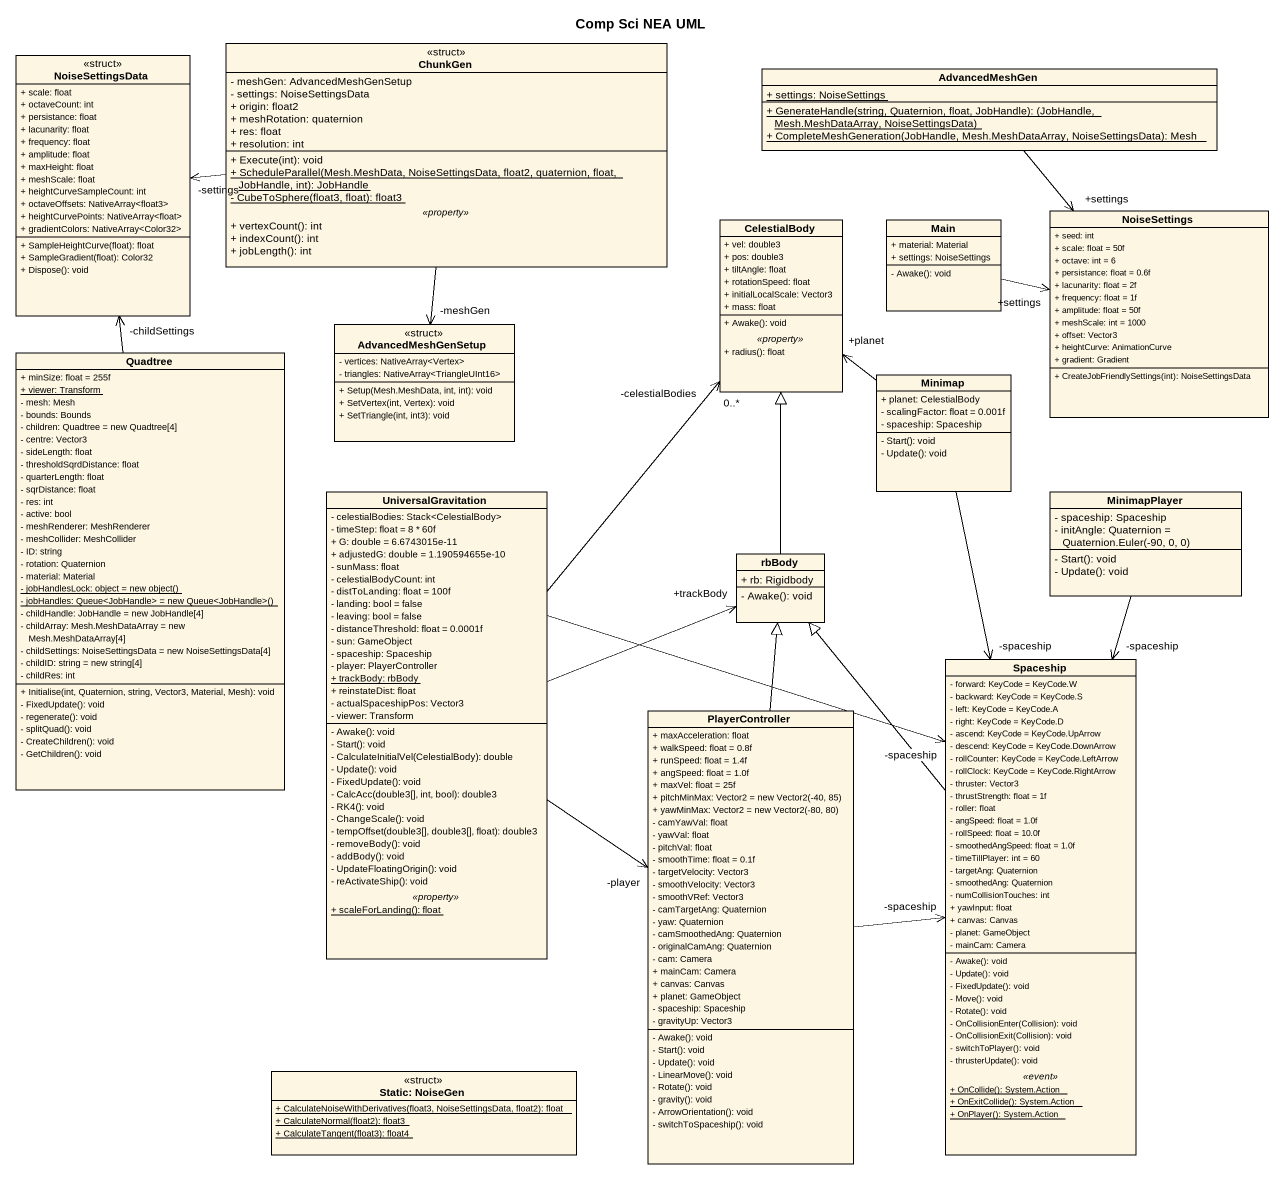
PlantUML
@startuml
title Comp Sci NEA UML
hide circle
hide empty members
skinparam classAttributeIconSize 0
class NoiseSettingsData <<struct>> {
  + scale: float
  + octaveCount: int
  + persistance: float
  + lacunarity: float
  + frequency: float
  + amplitude: float
  + maxHeight: float
  + meshScale: float
  + heightCurveSampleCount: int
  + octaveOffsets: NativeArray<float3>
  + heightCurvePoints: NativeArray<float>
  + gradientColors: NativeArray<Color32>
  + SampleHeightCurve(float): float
  + SampleGradient(float): Color32
  + Dispose(): void
}
class ChunkGen <<struct>> {
  - meshGen: AdvancedMeshGenSetup
  - settings: NoiseSettingsData
  + origin: float2
  + meshRotation: quaternion
  + res: float
  + resolution: int
  --
  + Execute(int): void
  {static} + ScheduleParallel(Mesh.MeshData, NoiseSettingsData, float2, quaternion, float, JobHandle, int): JobHandle
  {static} - CubeToSphere(float3, float): float3
  .. <<property>> ..
  + vertexCount(): int
  + indexCount(): int
  + jobLength(): int
}
class AdvancedMeshGen {
  {static} + settings: NoiseSettings
  {static} + GenerateHandle(string, Quaternion, float, JobHandle): (JobHandle, Mesh.MeshDataArray, NoiseSettingsData)
  {static} + CompleteMeshGeneration(JobHandle, Mesh.MeshDataArray, NoiseSettingsData): Mesh
}
class CelestialBody {
  + vel: double3
  + pos: double3
  + tiltAngle: float
  + rotationSpeed: float
  + initialLocalScale: Vector3
  + mass: float
  --
  + Awake(): void
  .. <<property>> ..
  + radius(): float
}
class Main {
  + material: Material
  + settings: NoiseSettings
  - Awake(): void
}
class NoiseSettings {
  + seed: int
  + scale: float = 50f
  + octave: int = 6
  + persistance: float = 0.6f
  + lacunarity: float = 2f
  + frequency: float = 1f
  + amplitude: float = 50f
  + meshScale: int = 1000
  + offset: Vector3
  + heightCurve: AnimationCurve
  + gradient: Gradient
  + CreateJobFriendlySettings(int): NoiseSettingsData
}
class AdvancedMeshGenSetup <<struct>> {
  - vertices: NativeArray<Vertex>
  - triangles: NativeArray<TriangleUInt16>
  + Setup(Mesh.MeshData, int, int): void
  + SetVertex(int, Vertex): void
  + SetTriangle(int, int3): void
}
class Quadtree {
  + minSize: float = 255f
  {static} + viewer: Transform
  - mesh: Mesh
  - bounds: Bounds
  - children: Quadtree = new Quadtree[4]
  - centre: Vector3
  - sideLength: float
  - thresholdSqrdDistance: float
  - quarterLength: float
  - sqrDistance: float
  - res: int
  - active: bool
  - meshRenderer: MeshRenderer
  - meshCollider: MeshCollider
  - ID: string
  - rotation: Quaternion
  - material: Material
  {static} {field} - jobHandlesLock: object = new object()
  {static} {field} - jobHandles: Queue<JobHandle> = new Queue<JobHandle>()
  - childHandle: JobHandle = new JobHandle[4]
  - childArray: Mesh.MeshDataArray = new Mesh.MeshDataArray[4]
  - childSettings: NoiseSettingsData = new NoiseSettingsData[4]
  - childID: string = new string[4]
  - childRes: int
  + Initialise(int, Quaternion, string, Vector3, Material, Mesh): void
  - FixedUpdate(): void
  - regenerate(): void
  - splitQuad(): void
  - CreateChildren(): void
  - GetChildren(): void
}
class Minimap {
  + planet: CelestialBody
  - scalingFactor: float = 0.001f
  - spaceship: Spaceship
  - Start(): void
  - Update(): void
}
class UniversalGravitation {
  - celestialBodies: Stack<CelestialBody>
  - timeStep: float = 8 * 60f
  + G: double = 6.6743015e-11
  + adjustedG: double = 1.190594655e-10
  - sunMass: float
  - celestialBodyCount: int
  - distToLanding: float = 100f
  - landing: bool = false
  - leaving: bool = false
  - distanceThreshold: float = 0.0001f
  - sun: GameObject
  - spaceship: Spaceship
  - player: PlayerController
  {static} + trackBody: rbBody
  + reinstateDist: float
  - actualSpaceshipPos: Vector3
  - viewer: Transform
  --
  - Awake(): void
  - Start(): void
  - CalculateInitialVel(CelestialBody): double
  - Update(): void
  - FixedUpdate(): void
  - CalcAcc(double3[], int, bool): double3
  - RK4(): void
  - ChangeScale(): void
  - tempOffset(double3[], double3[], float): double3
  - removeBody(): void
  - addBody(): void
  - UpdateFloatingOrigin(): void
  - reActivateShip(): void
  .. <<property>> ..
  {static} + scaleForLanding(): float
}
class MinimapPlayer {
  - spaceship: Spaceship
  {field} - initAngle: Quaternion = Quaternion.Euler(-90, 0, 0)
  - Start(): void
  - Update(): void
}
class rbBody {
  + rb: Rigidbody
  - Awake(): void
}
class Spaceship {
  - forward: KeyCode = KeyCode.W
  - backward: KeyCode = KeyCode.S
  - left: KeyCode = KeyCode.A
  - right: KeyCode = KeyCode.D
  - ascend: KeyCode = KeyCode.UpArrow
  - descend: KeyCode = KeyCode.DownArrow
  - rollCounter: KeyCode = KeyCode.LeftArrow
  - rollClock: KeyCode = KeyCode.RightArrow
  - thruster: Vector3
  - thrustStrength: float = 1f
  - roller: float
  - angSpeed: float = 1.0f
  - rollSpeed: float = 10.0f
  - smoothedAngSpeed: float = 1.0f
  - timeTillPlayer: int = 60
  - targetAng: Quaternion
  - smoothedAng: Quaternion
  - numCollisionTouches: int
  + yawInput: float
  + canvas: Canvas
  - planet: GameObject
  - mainCam: Camera
  --
  - Awake(): void
  - Update(): void
  - FixedUpdate(): void
  - Move(): void
  - Rotate(): void
  - OnCollisionEnter(Collision): void
  - OnCollisionExit(Collision): void
  - switchToPlayer(): void
  - thrusterUpdate(): void
  .. <<event>> ..
  {static} + OnCollide(): System.Action
  {static} + OnExitCollide(): System.Action
  {static} + OnPlayer(): System.Action
}
class PlayerController {
  + maxAcceleration: float
  + walkSpeed: float = 0.8f
  + runSpeed: float = 1.4f
  + angSpeed: float = 1.0f
  + maxVel: float = 25f
  {field} + pitchMinMax: Vector2 = new Vector2(-40, 85)
  {field} + yawMinMax: Vector2 = new Vector2(-80, 80)
  - camYawVal: float
  - yawVal: float
  - pitchVal: float
  - smoothTime: float = 0.1f
  - targetVelocity: Vector3
  - smoothVelocity: Vector3
  - smoothVRef: Vector3
  - camTargetAng: Quaternion
  - yaw: Quaternion
  - camSmoothedAng: Quaternion
  - originalCamAng: Quaternion
  - cam: Camera
  + mainCam: Camera
  + canvas: Canvas
  + planet: GameObject
  - spaceship: Spaceship
  - gravityUp: Vector3
  - Awake(): void
  - Start(): void
  - Update(): void
  - LinearMove(): void
  - Rotate(): void
  - gravity(): void
  - ArrowOrientation(): void
  - switchToSpaceship(): void
}
class "Static: NoiseGen" as Static_NoiseGen <<struct>> {
  {static} + CalculateNoiseWithDerivatives(float3, NoiseSettingsData, float2): float
  {static} + CalculateNormal(float2): float3
  {static} + CalculateTangent(float3): float4
}
ChunkGen -left-> "-settings" NoiseSettingsData
ChunkGen --> "-meshGen" AdvancedMeshGenSetup
AdvancedMeshGen --> "+settings" NoiseSettings
Main -right-> "+settings" NoiseSettings
Quadtree -up-> "-childSettings" NoiseSettingsData
Minimap -up-> "+planet" CelestialBody
Minimap --> "-spaceship" Spaceship
UniversalGravitation -up-> "-celestialBodies\n0..*" CelestialBody
UniversalGravitation -right-> "+trackBody" rbBody
UniversalGravitation -right-> "-spaceship" Spaceship
UniversalGravitation --> "-player" PlayerController
MinimapPlayer --> "-spaceship" Spaceship
rbBody -up-|> CelestialBody
Spaceship -up-|> rbBody
PlayerController -up-|> rbBody
PlayerController -right-> "-spaceship" Spaceship
@enduml
